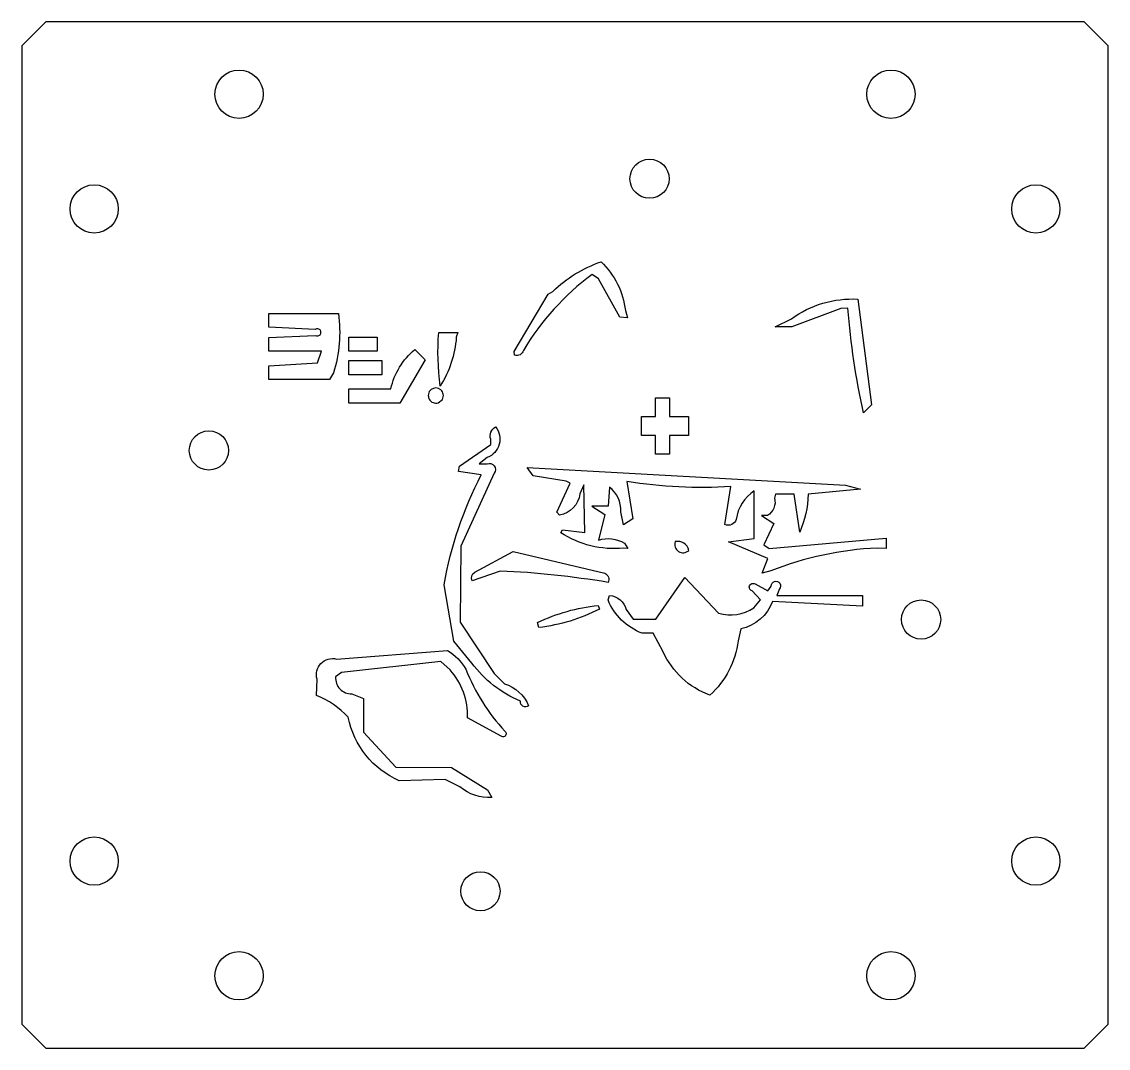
# Model space of a CAD drawing. Header units: millimetres. Extents: x -45 to 45, y -42.5 to 42.5.
import ezdxf

# ---------------------------------------------------------------- set-up
doc = ezdxf.new("R2010")
doc.units = ezdxf.units.MM

msp = doc.modelspace()

# ---------------------------------------------------------------- linework, layer by layer
for points in [[(43, -42.5), (45, -40.5), (45, 40.5), (43, 42.5), (-43, 42.5), (-45, 40.5), (-45, -40.5), (-43, -42.5)], [(-15.568, 16.388), (-15.568, 15.219), (-17.908, 15.219), (-17.908, 16.388)], [(-15.179, 14.439), (-15.179, 13.27), (-17.908, 13.27), (-17.908, 14.439)], [(8.664, 8.244), (8.664, 6.685), (7.495, 6.685), (7.495, 8.244), (6.325, 8.244), (6.325, 9.804), (7.495, 9.804), (7.495, 11.363), (8.664, 11.363), (8.664, 9.804), (10.224, 9.804), (10.224, 8.244)]]:
    msp.add_lwpolyline(points, close=True)
for points in [[(2.781, 21.217), (2.24, 21.564, 0.098252), (-3.449, 15.287, -0.46563), (-4.176, 14.895), (-4.218, 15.186), (-1.397, 19.929), (-1.007, 20.168, -0.110582), (2.987, 22.623, -0.176555), (5.002, 18.579), (5.175, 17.973), (4.534, 18.033)], [(18.802, 17.246), (17.415, 17.237), (18.753, 17.9, -0.172776), (24.244, 19.531), (25.396, 10.785), (24.731, 10.12, -0.035571), (23.437, 18.771), (22.845, 18.76)], [(-24.535, 17.196), (-24.535, 18.338), (-18.758, 18.338, -0.104733), (-19.168, 13.419), (-19.494, 12.88), (-24.535, 12.88), (-24.535, 14.008), (-20.503, 14.244), (-20.182, 15.219), (-24.535, 15.219), (-24.535, 16.361), (-20.689, 16.529, 1.887789), (-20.689, 17.028)], [(-10.46, 16.778), (-8.879, 16.778), (-9.002, 16.371, -0.121588), (-10.33, 12.333, -0.052178)], [(-17.908, 10.93), (-17.908, 12.1), (-14.424, 12.1, -0.171179), (-12.432, 15.357), (-11.591, 14.517), (-13.693, 10.93)], [(-10.16, 11.23, 5.53235), (-10.501, 10.954)], [(-5.021, -12.316, -0.22219), (-3.015, -14.134, -0.680253), (-3.693, -13.752, -0.136057), (-7.712, -10.612), (-9.208, -8.803), (-10.018, -4.116, -0.075153), (-6.934, 4.983), (-8.834, 5.252), (-8.74, 5.709), (-6.151, 7.505), (-6.151, 7.929, -0.359476), (-5.751, 8.964, -0.508083), (-6.434, 6.41), (-7.104, 5.905), (-6.454, 5.905, -0.720926), (-5.856, 5.123), (-8.615, -0.921), (-8.685, -7.206), (-5.878, -11.466)], [(18.995, 3.371), (17.436, 3.371), (17.356, 3.055, -0.33532), (16.76, 1.611), (16.266, 1.605), (17.297, 0.951), (16.457, -0.822), (16.908, -1.118), (26.598, -0.25), (26.598, -1.112), (25.863, -1.081, 0.082863), (17.053, -2.967), (16.343, -3.152), (16.802, -1.957), (13.537, -0.564), (15.682, -0.281), (15.682, 3.652, 0.218941), (14.181, 1.286, -0.449457), (13.248, 0.868), (13.75, 4.01, -0.055112), (5.133, 4.43), (5.629, 1.325), (4.851, 0.844), (4.612, 1.932, 0.260754), (3.681, 3.953), (3.563, 2.396), (2.231, 2.384), (3.312, 1.7), (2.78, -0.416, -0.219006), (4.938, -0.687), (5.201, -1.112), (4.85, -1.098, -0.167181), (-0.35, 0.183), (-0.21, 0.436), (1.646, 0.197), (1.564, 4.151), (1.242, 3.414, -0.319332), (-0.453, 1.63), (-0.669, 1.889), (0.424, 4.283), (0.107, 4.444), (-2.63, 4.901), (-3.145, 5.586), (23.244, 4.126), (24.465, 3.795), (20.136, 3.368, -0.101128), (19.44, 0.242)], [(9.126, -0.55, 0.797663), (10.265, -1.272, 0.418915)], [(3.568, -3.925, 0.029616), (-5.357, -2.981), (-7.684, -3.792, -0.391314), (-7.472, -3.078), (-4.286, -1.355), (3.289, -3.169, -0.437323)], [(14.33, -8.757, -0.184195), (11.993, -13.258, -0.201098), (8.132, -9.667), (7.301, -8.13), (6.393, -8.13, -0.207722), (3.562, -5.368), (3.689, -5.011, -0.320248), (5.067, -6.157), (5.635, -6.96), (7.511, -6.96), (9.933, -3.523), (12.728, -6.461, 0.221123), (15.634, -6.043), (16.192, -5.371), (15.517, -4.63, -1.191831), (15.742, -4.057), (16.804, -4.623), (17.084, -4.231, -1.512543), (17.756, -4.469), (17.548, -5.011), (24.648, -5.011), (24.648, -5.897), (17.186, -5.507, -0.260303), (14.567, -7.772)], [(2.855, -6.145, -0.085882), (-2.156, -7.668), (-2.271, -7.258, -0.090557), (2.738, -5.839)], [(-9.4, -19.262), (-6.406, -21.088), (-6.05, -21.737, -0.189598), (-8.709, -20.862), (-9.932, -20.257), (-13.728, -20.344, -0.248063), (-17.954, -15.078, 0.102103), (-20.576, -13.278), (-20.536, -11.95, -0.584771), (-18.915, -10.273), (-9.745, -9.56, -0.131811), (-8.217, -11.119, 0.09146), (-4.985, -16.24, -1.007097), (-5.282, -16.664), (-8.073, -15.143, 0.191663), (-9.519, -11.168), (-10.286, -10.477), (-18.517, -11.387), (-19.007, -11.755, 0.432779), (-17.664, -13.164), (-16.677, -13.547), (-16.677, -16.328), (-14.018, -19.23)]]:
    msp.add_lwpolyline(points, format="xyb", close=True)
for centre, radius in [((-27, 36.5), 2), ((27, 36.5), 2), ((7, 29.5), 1.621), ((-39, 27), 2), ((39, 27), 2), ((-29.5, 7), 1.621), ((29.5, -7), 1.621), ((-39, -27), 2), ((39, -27), 2), ((-7, -29.5), 1.621), ((-27, -36.5), 2), ((27, -36.5), 2)]:
    msp.add_circle(centre, radius)

doc.saveas('drawing.dxf')
